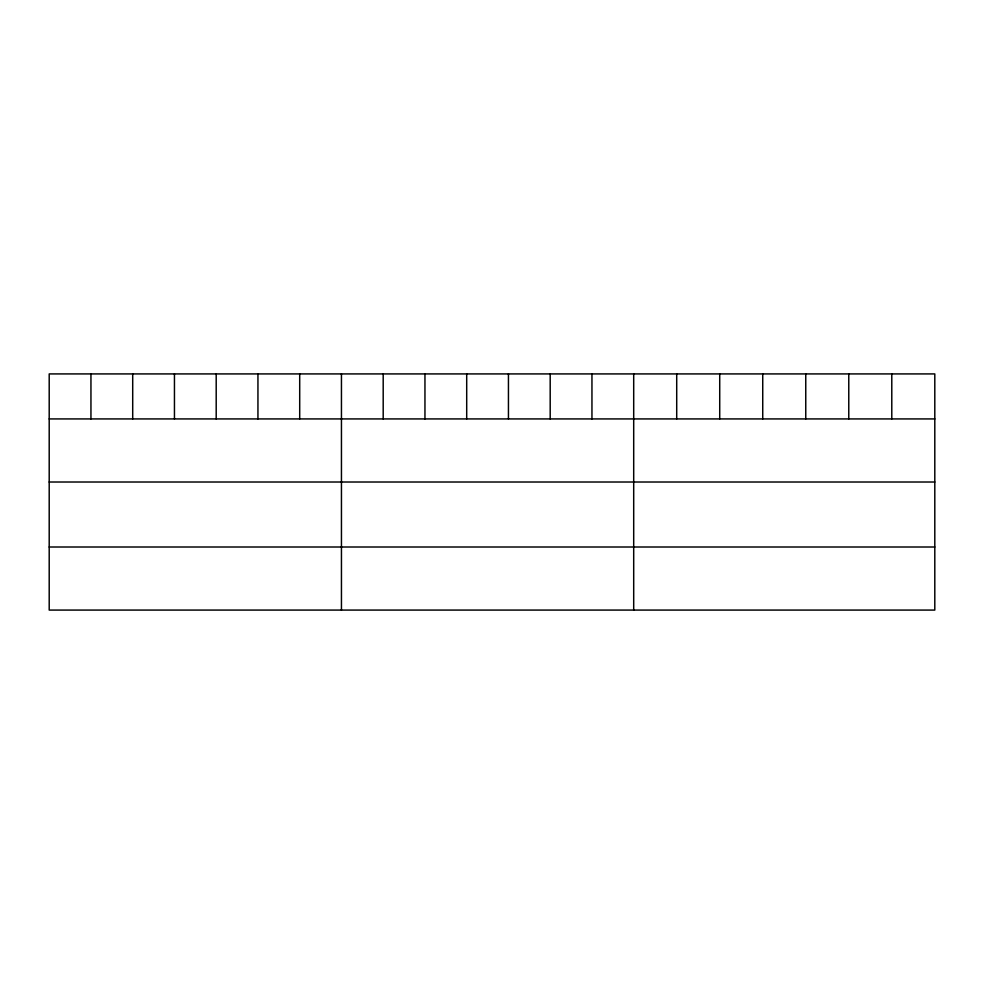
<?xml version="1.0" encoding="UTF-8"?>
<svg xmlns="http://www.w3.org/2000/svg" width="984" height="984" viewBox="0 0 984 984"><rect width="100%" height="100%" fill="white"/><g stroke="black" fill="none" stroke-linecap="round" stroke-linejoin="round"><path stroke-width="1.48" d="M934.8 418.926L934.8 610.08L49.2 610.08L49.2 373.92L934.8 373.92L934.8 418.926L49.2 418.926M49.2 482.012L934.8 482.012M49.2 547.006L934.8 547.006M891.787 373.92L891.787 418.926M848.774 373.92L848.774 418.926M805.761 373.92L805.761 418.926M762.735 373.92L762.735 418.926M719.722 373.92L719.722 418.926M676.709 373.92L676.709 418.926M633.696 373.92L633.696 610.08M591.95 373.92L591.95 418.926M550.191 373.92L550.191 418.926M508.445 373.92L508.445 418.926M466.699 373.92L466.699 418.926M424.953 373.92L424.953 418.926M383.194 373.92L383.194 418.926M341.448 373.92L341.448 610.08M299.702 373.92L299.702 418.926M257.943 373.92L257.943 418.926M216.197 373.92L216.197 418.926M174.451 373.92L174.451 418.926M132.705 373.92L132.705 418.926M90.946 373.92L90.946 418.926"/></g></svg>
